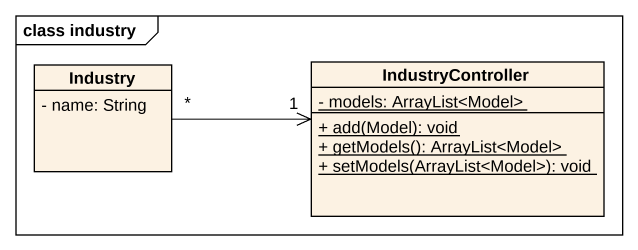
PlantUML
@startuml
mainframe class industry
hide circle
hide empty members
skinparam classAttributeIconSize 0
class Industry {
  - name: String
}
class IndustryController {
  {static} - models: ArrayList<Model>
  {static} + add(Model): void
  {static} + getModels(): ArrayList<Model>
  {static} + setModels(ArrayList<Model>): void
}
Industry "*" -right-> "1" IndustryController
@enduml
